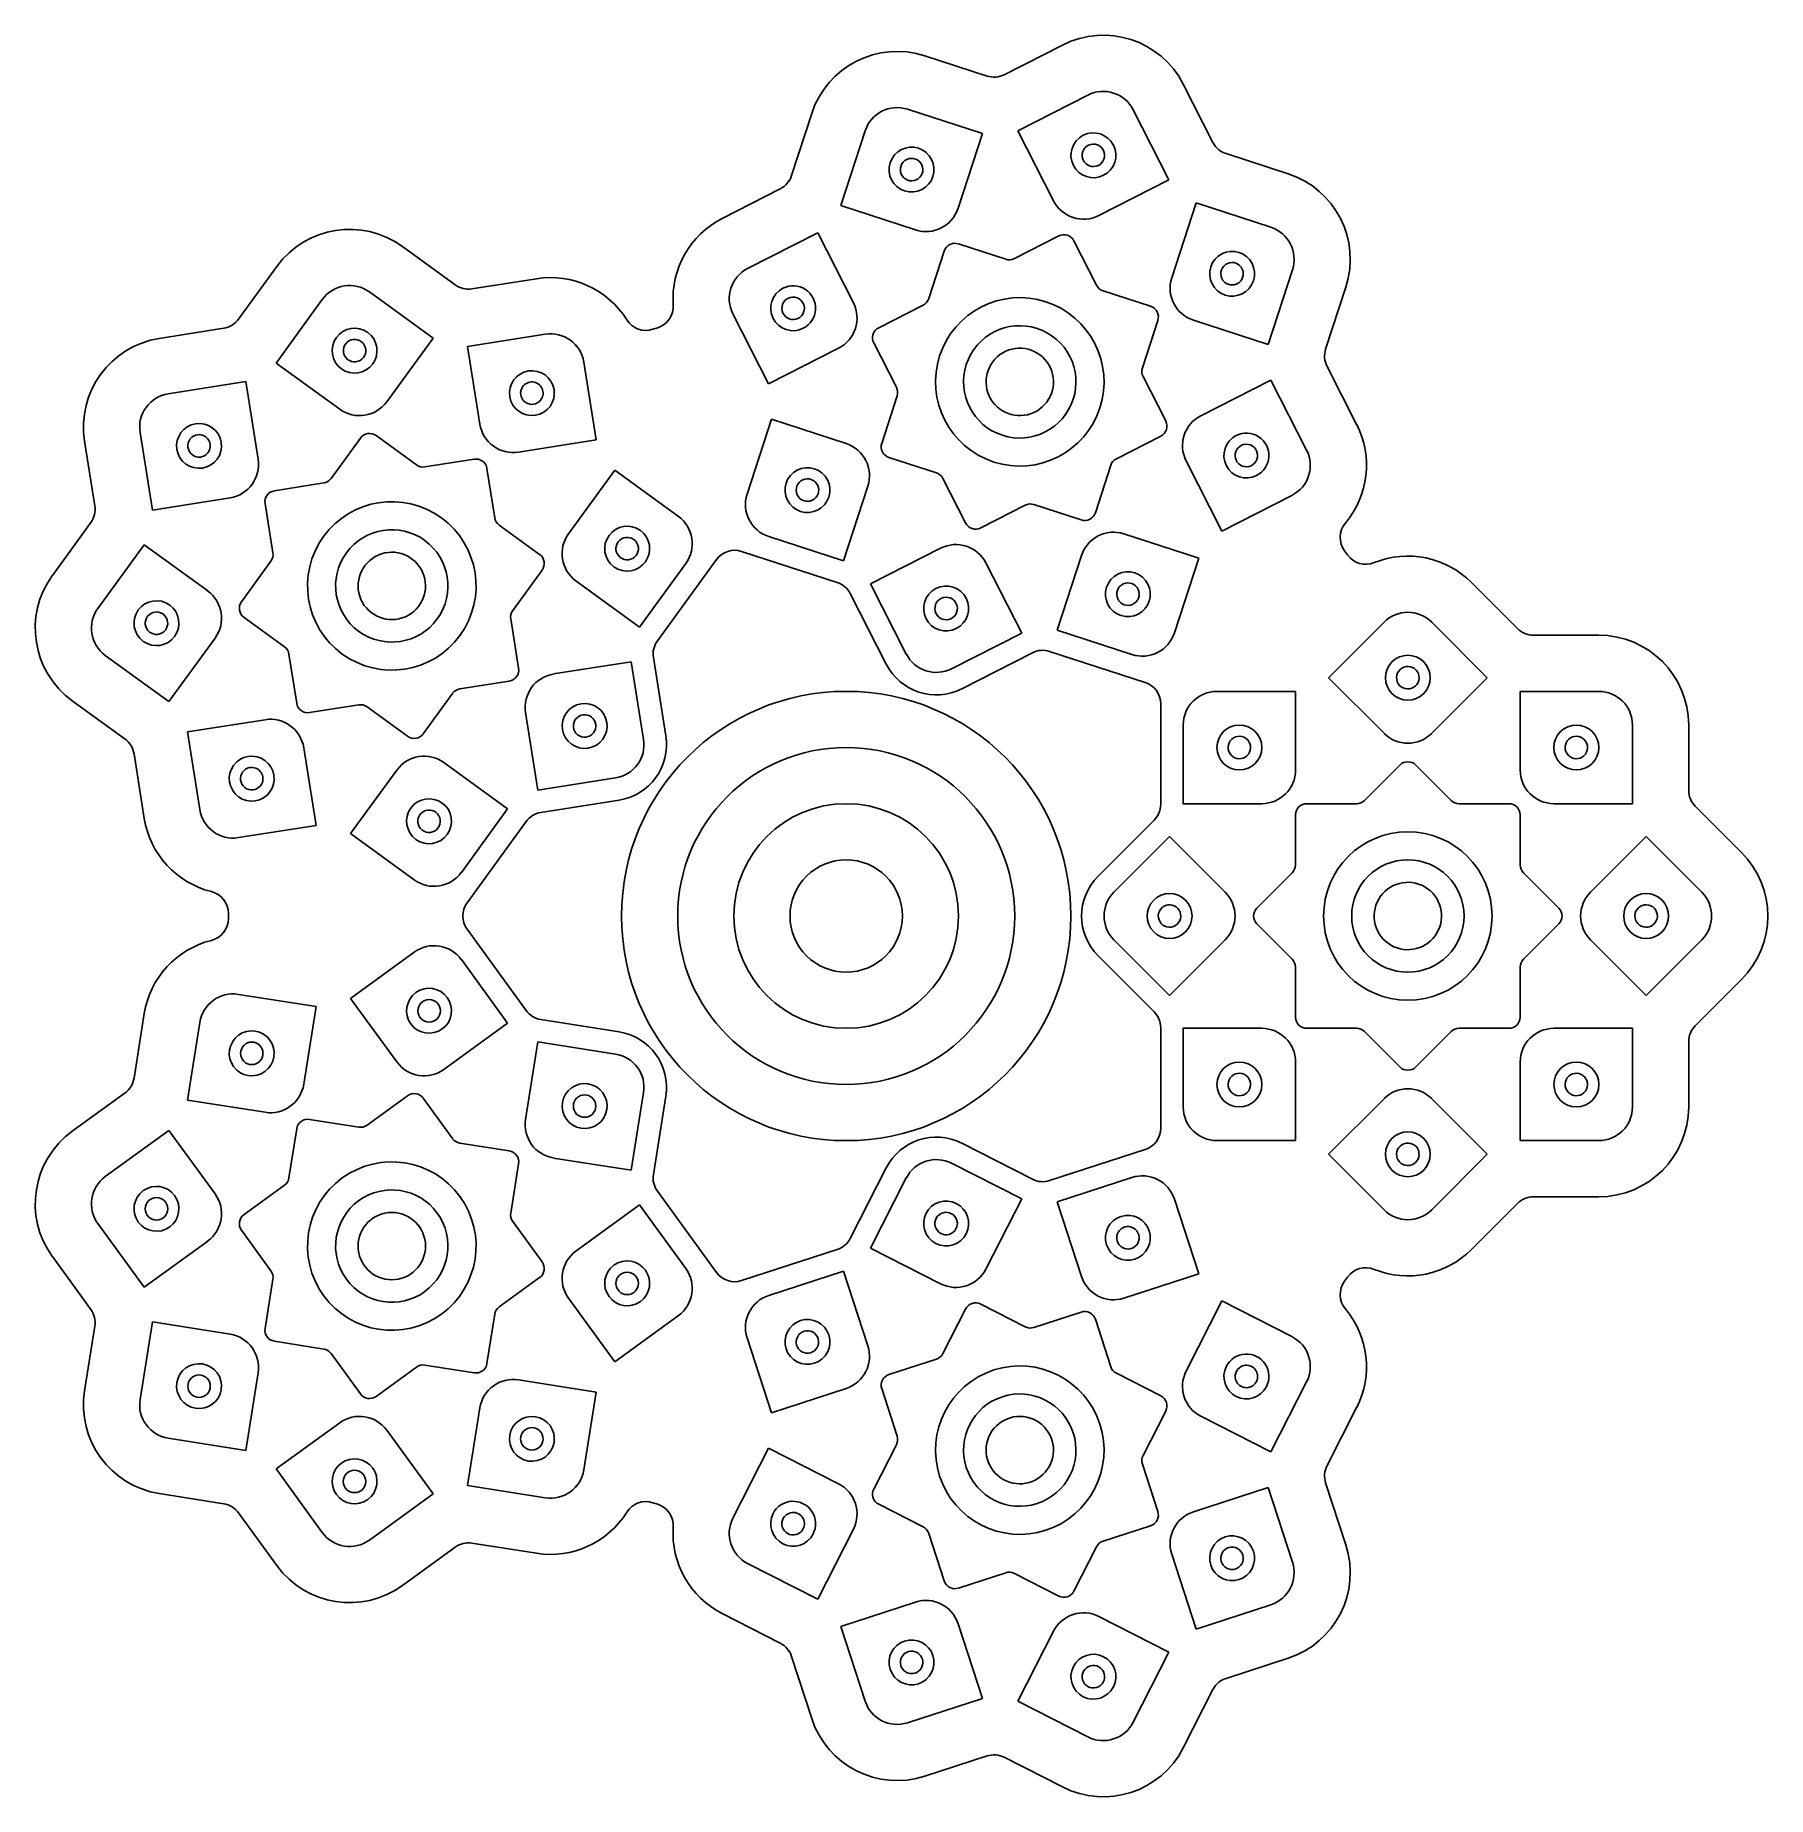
# Model space of a CAD drawing. Header units: inches. Extents: x -2.84 to 3.23, y -3.09 to 3.09.
import ezdxf

# ---------------------------------------------------------------- set-up
doc = ezdxf.new("R2010")
doc.units = ezdxf.units.IN
doc.layers.get('0').update_dxf_attribs({"linetype": 'CONTINUOUS'})
for name, color, linetype in [('1', 7, 'CONTINUOUS'), ('2', 7, 'CONTINUOUS'), ('3', 7, 'CONTINUOUS'), ('4', 7, 'CONTINUOUS')]:
    doc.layers.add(name, color=color, linetype=linetype)

msp = doc.modelspace()

# ---------------------------------------------------------------- linework, layer by layer
at = {"color": 0, "linetype": 'CONTINUOUS'}
for p, q in [((0.7578, 3.053), (0.5538, 2.949)), ((0.2759, 3.0151), (0.4937, 2.9443)), ((1.1814, 2.9153), (1.2854, 2.7113)), ((-0.121, 2.8128), (-0.1917, 2.5951)), ((1.549, 2.6014), (1.3312, 2.6722)), ((-0.4349, 2.4453), (-0.2309, 2.5492)), ((-1.3702, 2.2121), (-1.5555, 2.3467)), ((-2.13, 2.0918), (-1.9954, 2.2771)), ((-1.3116, 2.1981), (-1.0855, 2.2339)), ((1.7512, 2.2045), (1.6804, 1.9868)), ((-2.1814, 2.0603), (-2.4076, 2.0245)), ((-0.6606, 2.0621), (-0.6776, 2.0566)), ((1.7891, 1.7227), (1.6852, 1.9267)), ((-2.6336, 1.438), (-2.6694, 1.6641)), ((-2.6476, 1.3794), (-2.7822, 1.1941)), ((-0.4547, 1.2496), (-0.6618, 0.9646)), ((-0.3667, 1.2782), (-0.0316, 1.1694)), ((1.7465, 1.28), (1.7571, 1.2655)), ((0.1404, 0.8826), (0.0142, 1.1302)), ((2.3531, 1.0073), (2.1912, 1.1692)), ((1.048, 0.8186), (0.7129, 0.9275)), ((2.4088, 0.9843), (2.6378, 0.9843)), ((-0.6324, 0.6315), (-0.6758, 0.906)), ((0.4052, 0.7966), (0.6528, 0.9227)), ((-2.5273, 0.6196), (-2.7125, 0.7542)), ((1.1024, 0.7437), (1.1024, 0.3914)), ((2.9528, 0.4403), (2.9528, 0.6693)), ((-2.4958, 0.5682), (-2.46, 0.342)), ((-0.796, 0.4063), (-1.0705, 0.3628)), ((2.9758, 0.3846), (3.1377, 0.2227)), ((-1.329, 0.0463), (-1.1219, 0.3313)), ((0.8828, 0.1392), (1.0793, 0.3357)), ((-2.1653, 0.009), (-2.1653, -0.009)), ((-1.329, -0.0463), (-1.1219, -0.3313)), ((0.8828, -0.1392), (1.0793, -0.3357)), ((2.9758, -0.3846), (3.1377, -0.2227)), ((-2.4958, -0.5682), (-2.46, -0.342)), ((-0.796, -0.4063), (-1.0705, -0.3628)), ((1.1024, -0.7437), (1.1024, -0.3914)), ((2.9528, -0.4403), (2.9528, -0.6693)), ((-2.5273, -0.6196), (-2.7125, -0.7542)), ((-0.6324, -0.6315), (-0.6758, -0.906)), ((0.4052, -0.7966), (0.6528, -0.9227)), ((1.048, -0.8186), (0.7129, -0.9275)), ((0.1404, -0.8826), (0.0142, -1.1302)), ((-0.4547, -1.2496), (-0.6618, -0.9646)), ((2.4088, -0.9843), (2.6378, -0.9843)), ((2.3531, -1.0073), (2.1912, -1.1692)), ((-0.3667, -1.2782), (-0.0316, -1.1694)), ((-2.6476, -1.3794), (-2.7822, -1.1941)), ((1.7571, -1.2655), (1.7465, -1.28)), ((-2.6336, -1.438), (-2.6694, -1.6641)), ((1.6852, -1.9267), (1.7891, -1.7227)), ((-2.1814, -2.0603), (-2.4076, -2.0245)), ((1.6804, -1.9868), (1.7512, -2.2045)), ((-2.13, -2.0918), (-1.9954, -2.2771)), ((-0.6776, -2.0566), (-0.6606, -2.0621)), ((-1.3702, -2.2121), (-1.5555, -2.3467)), ((-1.3116, -2.1981), (-1.0855, -2.2339)), ((-0.2309, -2.5492), (-0.4349, -2.4453)), ((-0.1917, -2.5951), (-0.121, -2.8128)), ((1.3312, -2.6722), (1.549, -2.6014)), ((1.2854, -2.7113), (1.1814, -2.9153)), ((0.4937, -2.9443), (0.2759, -3.0151)), ((0.5538, -2.949), (0.7578, -3.053))]:
    msp.add_line(p, q, dxfattribs=at)
for centre, radius, start, end in [((0.9008, 2.7724), 0.315, 27, 117), ((0.1786, 2.7155), 0.315, 72, 162), ((0.518, 3.0192), 0.0787, 252, 297), ((1.3555, 2.7471), 0.0787, 207, 252), ((-0.2666, 2.6194), 0.0787, 297, 342), ((1.4517, 2.3019), 0.315, 342, 72), ((-0.2919, 2.1646), 0.315, 117, 184.01105), ((-1.7406, 2.0919), 0.315, 54, 144), ((-1.0362, 1.9228), 0.315, 31.98895, 99), ((-1.324, 2.2758), 0.0787, 234, 279), ((-0.6846, 2.1371), 0.0787, 287.76302, 4.01105), ((-2.1937, 2.1381), 0.0787, 279, 324), ((-0.7023, 2.1314), 0.0787, 211.98895, 288.23698), ((-2.3583, 1.7134), 0.315, 99, 189), ((1.7553, 1.9624), 0.0787, 162, 207), ((1.5085, 1.5797), 0.315, 319.98895, 27), ((-2.7113, 1.4257), 0.0787, 324, 9), ((1.81, 1.3265), 0.0787, 139.98895, 216.23698), ((-0.391, 1.2033), 0.0787, 72, 144), ((1.821, 1.3115), 0.0787, 215.76302, 292.01105), ((1.9685, 0.9465), 0.315, 45, 112.01105), ((-2.5274, 1.009), 0.315, 144, 234), ((-0.0559, 1.0945), 0.0787, 27, 72), ((2.4088, 1.063), 0.0787, 225, 270), ((-0.5981, 0.9183), 0.0787, 144, 189), ((0.6885, 0.8526), 0.0787, 72, 117), ((2.6378, 0.6693), 0.315, 0, 90), ((0.3158, 0.972), 0.1969, 207, 297), ((1.0236, 0.7437), 0.0787, 0, 72), ((-2.5736, 0.5559), 0.0787, 9, 54), ((-0.8268, 0.6007), 0.1969, 279, 9), ((3.0315, 0.4403), 0.0787, 180, 225), ((1.0236, 0.3914), 0.0787, 315, 0), ((-2.1489, 0.3913), 0.315, 189, 256.01105), ((-1.0582, 0.285), 0.0787, 99, 144), ((2.915, 0), 0.315, 315, 45), ((1.022, 0), 0.1969, 135, 225), ((-2.2441, 0.0093), 0.0787, 359.76302, 76.01105), ((-1.2653, 0), 0.0787, 144, 216), ((-2.2441, -0.0093), 0.0787, 283.98895, 0.23698), ((-2.1489, -0.3913), 0.315, 103.98895, 171), ((-1.0582, -0.285), 0.0787, 216, 261), ((1.0236, -0.3914), 0.0787, 360, 45), ((-0.8268, -0.6007), 0.1969, 351, 81), ((3.0315, -0.4403), 0.0787, 135, 180), ((-2.5736, -0.5559), 0.0787, 306, 351), ((2.6378, -0.6693), 0.315, 270, 0), ((-2.5274, -1.009), 0.315, 126, 216), ((0.3158, -0.972), 0.1969, 63, 153), ((1.0236, -0.7437), 0.0787, 288, 0), ((-0.5981, -0.9183), 0.0787, 171, 216), ((0.6885, -0.8526), 0.0787, 243, 288), ((2.4088, -1.063), 0.0787, 90, 135), ((-0.0559, -1.0945), 0.0787, 288, 333), ((1.9685, -0.9465), 0.315, 247.98895, 315), ((1.821, -1.3115), 0.0787, 67.98895, 144.23698), ((-0.391, -1.2033), 0.0787, 216, 288), ((1.81, -1.3265), 0.0787, 143.76302, 220.01105), ((-2.7113, -1.4257), 0.0787, 351, 36), ((1.5085, -1.5797), 0.315, 333, 40.01105), ((-2.3583, -1.7134), 0.315, 171, 261), ((1.7553, -1.9624), 0.0787, 153, 198), ((-2.1937, -2.1381), 0.0787, 36, 81), ((-1.0362, -1.9228), 0.315, 261, 328.01105), ((-0.7023, -2.1314), 0.0787, 71.76302, 148.01105), ((-0.6846, -2.1371), 0.0787, 355.98895, 72.23698), ((-0.2919, -2.1646), 0.315, 175.98895, 243), ((-1.324, -2.2758), 0.0787, 81, 126), ((1.4517, -2.3019), 0.315, 288, 18), ((-1.7406, -2.0919), 0.315, 216, 306), ((-0.2666, -2.6194), 0.0787, 18, 63), ((1.3555, -2.7471), 0.0787, 108, 153), ((0.1786, -2.7155), 0.315, 198, 288), ((0.518, -3.0192), 0.0787, 63, 108), ((0.9008, -2.7724), 0.315, 243, 333)]:
    msp.add_arc(centre, radius, start, end, dxfattribs=at)
at = {"layer": '1', "color": 1, "linetype": 'CONTINUOUS'}
for p, q in [((0.6016, 2.7525), (0.8472, 2.8776)), ((0.4772, 2.7427), (0.2151, 2.8278)), ((1.1311, 2.5804), (1.006, 2.826)), ((-0.0189, 2.4899), (0.0663, 2.752)), ((0.4772, 2.7427), (0.392, 2.4806)), ((0.6016, 2.7525), (0.7267, 2.5069)), ((1.1311, 2.5804), (0.8856, 2.4553)), ((-0.0189, 2.4899), (0.2432, 2.4047)), ((1.2261, 2.4994), (1.1409, 2.2373)), ((1.2261, 2.4994), (1.4882, 2.4142)), ((-0.1, 2.395), (-0.3455, 2.2699)), ((-0.1, 2.395), (0.0252, 2.1494)), ((0.5594, 2.302), (0.393, 2.3561)), ((0.5894, 2.3044), (0.7453, 2.3838)), ((0.8777, 2.2107), (0.7982, 2.3666)), ((0.2893, 2.1644), (0.3434, 2.3308)), ((1.4788, 2.0033), (1.564, 2.2654)), ((-1.9982, 1.9384), (-1.8362, 2.1613)), ((-1.4482, 2.0255), (-1.6712, 2.1875)), ((0.9006, 2.1912), (1.0669, 2.1371)), ((-0.272, 1.8655), (-0.3971, 2.111)), ((0.2697, 2.1415), (0.1139, 2.0621)), ((-1.3269, 1.9964), (-1.0547, 2.0395)), ((1.0382, 1.9211), (1.0922, 2.0875)), ((1.4788, 2.0033), (1.2167, 2.0884)), ((-1.4482, 2.0255), (-1.6102, 1.8025)), ((-1.3269, 1.9964), (-1.2838, 1.7242)), ((-0.272, 1.8655), (-0.0265, 1.9906)), ((0.1761, 1.8533), (0.0966, 2.0091)), ((-1.9982, 1.9384), (-1.7752, 1.7764)), ((-0.8764, 1.6691), (-0.9195, 1.9413)), ((-2.1046, 1.8732), (-2.3768, 1.8301)), ((-2.1046, 1.8732), (-2.0615, 1.601)), ((1.0405, 1.8911), (1.12, 1.7352)), ((1.4886, 1.8788), (1.2431, 1.7537)), ((1.4886, 1.8788), (1.6137, 1.6333)), ((0.1784, 1.8232), (0.1244, 1.6568)), ((-0.2622, 1.741), (-0.3474, 1.4789)), ((-0.2622, 1.741), (-0.0001, 1.6559)), ((-2.4318, 1.4227), (-2.475, 1.6949)), ((-1.8056, 1.5336), (-1.7028, 1.6751)), ((-1.5063, 1.581), (-1.6478, 1.6838)), ((-0.8764, 1.6691), (-1.1486, 1.626)), ((0.9469, 1.6028), (1.1027, 1.6822)), ((0.316, 1.5532), (0.1497, 1.6072)), ((-1.477, 1.574), (-1.3042, 1.6013)), ((-1.2318, 1.3958), (-1.2591, 1.5686)), ((-0.8112, 1.5627), (-0.9732, 1.3397)), ((-0.8112, 1.5627), (-0.5883, 1.4007)), ((0.9273, 1.5799), (0.8732, 1.4135)), ((1.3166, 1.3493), (1.1914, 1.5949)), ((-1.8313, 1.5178), (-2.0041, 1.4905)), ((-0.0095, 1.245), (0.0757, 1.5071)), ((0.3389, 1.5336), (0.4184, 1.3777)), ((-2.4318, 1.4227), (-2.1597, 1.4658)), ((-2.0095, 1.2726), (-2.0368, 1.4454)), ((0.6272, 1.4399), (0.4713, 1.3605)), ((0.6572, 1.4423), (0.8236, 1.3882)), ((1.3166, 1.3493), (1.5621, 1.4744)), ((-1.216, 1.3701), (-1.0745, 1.2673)), ((-2.461, 1.3014), (-2.623, 1.0784)), ((-2.461, 1.3014), (-2.238, 1.1394)), ((-0.0095, 1.245), (-0.2716, 1.3301)), ((1.2355, 1.2544), (0.9734, 1.3396)), ((-2.0165, 1.2433), (-2.1193, 1.1018)), ((-0.7241, 1.0127), (-0.5621, 1.2357)), ((0.0855, 1.1639), (0.331, 1.289)), ((0.615, 0.9918), (0.4899, 1.2374)), ((0.7394, 1.0016), (0.8246, 1.2637)), ((1.2355, 1.2544), (1.1503, 0.9923)), ((-1.1686, 1.0708), (-1.0658, 1.2123)), ((-0.7241, 1.0127), (-0.9471, 1.1747)), ((0.0855, 1.1639), (0.2106, 0.9183)), ((-1.9691, 0.944), (-2.1106, 1.0468)), ((-1.1756, 1.0415), (-1.1483, 0.8687)), ((0.615, 0.9918), (0.3694, 0.8667)), ((0.7394, 1.0016), (1.0015, 0.9165)), ((1.6901, 0.8352), (1.885, 1.03)), ((2.2469, 0.8352), (2.052, 1.03)), ((-2.3739, 0.7514), (-2.2119, 0.9744)), ((-2.3739, 0.7514), (-2.5968, 0.9134)), ((-1.9533, 0.9183), (-1.926, 0.7455)), ((-0.7533, 0.8914), (-1.0255, 0.8483)), ((-0.7533, 0.8914), (-0.7101, 0.6192)), ((-1.3538, 0.7963), (-1.181, 0.8236)), ((1.6901, 0.8352), (1.885, 0.6403)), ((2.2469, 0.8352), (2.052, 0.6403)), ((-1.3795, 0.7805), (-1.4823, 0.639)), ((1.5748, 0.7874), (1.2992, 0.7874)), ((1.5748, 0.7874), (1.5748, 0.5118)), ((2.3622, 0.7874), (2.6378, 0.7874)), ((2.3622, 0.7874), (2.3622, 0.5118)), ((-2.3087, 0.645), (-2.0365, 0.6881)), ((-1.7081, 0.7401), (-1.8809, 0.7128)), ((-1.6788, 0.7331), (-1.5373, 0.6303)), ((-1.0805, 0.4409), (-1.1236, 0.7131)), ((-2.3087, 0.645), (-2.2656, 0.3728)), ((1.1811, 0.3937), (1.1811, 0.6693)), ((2.7559, 0.3937), (2.7559, 0.6693)), ((-1.8582, 0.3178), (-1.9013, 0.59)), ((-1.7369, 0.2886), (-1.5749, 0.5116)), ((-1.1869, 0.3757), (-1.4099, 0.5377)), ((1.817, 0.4052), (1.9407, 0.5289)), ((2.12, 0.4052), (1.9963, 0.5289)), ((-1.0805, 0.4409), (-0.8083, 0.4841)), ((-1.1869, 0.3757), (-1.3489, 0.1528)), ((1.1811, 0.3937), (1.4567, 0.3937)), ((1.7891, 0.3937), (1.6142, 0.3937)), ((2.1479, 0.3937), (2.3228, 0.3937)), ((2.7559, 0.3937), (2.4803, 0.3937)), ((-1.8582, 0.3178), (-2.1304, 0.2746)), ((1.5748, 0.1794), (1.5748, 0.3543)), ((2.3622, 0.1794), (2.3622, 0.3543)), ((-1.7369, 0.2886), (-1.5139, 0.1266)), ((1.1333, 0.2784), (0.9385, 0.0835)), ((1.1333, 0.2784), (1.3282, 0.0835)), ((2.8037, 0.2784), (2.6088, 0.0835)), ((2.8037, 0.2784), (2.9985, 0.0835)), ((1.5633, 0.1515), (1.4396, 0.0278)), ((2.3737, 0.1515), (2.4974, 0.0278)), ((1.5633, -0.1515), (1.4396, -0.0278)), ((2.3737, -0.1515), (2.4974, -0.0278)), ((1.1333, -0.2784), (0.9385, -0.0835)), ((1.1333, -0.2784), (1.3282, -0.0835)), ((2.8037, -0.2784), (2.6088, -0.0835)), ((2.8037, -0.2784), (2.9985, -0.0835)), ((-1.7369, -0.2886), (-1.5139, -0.1266)), ((-1.1869, -0.3757), (-1.3489, -0.1528)), ((1.5748, -0.1794), (1.5748, -0.3543)), ((2.3622, -0.1794), (2.3622, -0.3543)), ((-1.8582, -0.3178), (-2.1304, -0.2746)), ((-1.7369, -0.2886), (-1.5749, -0.5116)), ((-1.8582, -0.3178), (-1.9013, -0.59)), ((-2.3087, -0.645), (-2.2656, -0.3728)), ((-1.1869, -0.3757), (-1.4099, -0.5377)), ((1.1811, -0.3937), (1.1811, -0.6693)), ((1.1811, -0.3937), (1.4567, -0.3937)), ((1.7891, -0.3937), (1.6142, -0.3937)), ((1.817, -0.4052), (1.9407, -0.5289)), ((2.12, -0.4052), (1.9963, -0.5289)), ((2.1479, -0.3937), (2.3228, -0.3937)), ((2.7559, -0.3937), (2.4803, -0.3937)), ((2.7559, -0.3937), (2.7559, -0.6693)), ((-1.0805, -0.4409), (-1.1236, -0.7131)), ((-1.0805, -0.4409), (-0.8083, -0.4841)), ((1.5748, -0.7874), (1.5748, -0.5118)), ((2.3622, -0.7874), (2.3622, -0.5118)), ((-2.3087, -0.645), (-2.0365, -0.6881)), ((-1.6788, -0.7331), (-1.5373, -0.6303)), ((-1.3795, -0.7805), (-1.4823, -0.639)), ((-0.7533, -0.8914), (-0.7101, -0.6192)), ((1.6901, -0.8352), (1.885, -0.6403)), ((2.2469, -0.8352), (2.052, -0.6403)), ((-1.7081, -0.7401), (-1.8809, -0.7128)), ((-2.3739, -0.7514), (-2.5968, -0.9134)), ((-2.3739, -0.7514), (-2.2119, -0.9744)), ((-1.9533, -0.9183), (-1.926, -0.7455)), ((-1.3538, -0.7963), (-1.181, -0.8236)), ((1.5748, -0.7874), (1.2992, -0.7874)), ((2.3622, -0.7874), (2.6378, -0.7874)), ((-0.7533, -0.8914), (-1.0255, -0.8483)), ((1.6901, -0.8352), (1.885, -1.03)), ((2.2469, -0.8352), (2.052, -1.03)), ((-1.1756, -1.0415), (-1.1483, -0.8687)), ((0.0855, -1.1639), (0.2106, -0.9183)), ((0.615, -0.9918), (0.3694, -0.8667)), ((0.7394, -1.0016), (1.0015, -0.9165)), ((-1.9691, -0.944), (-2.1106, -1.0468)), ((-0.7241, -1.0127), (-0.9471, -1.1747)), ((-0.7241, -1.0127), (-0.5621, -1.2357)), ((0.615, -0.9918), (0.4899, -1.2374)), ((0.7394, -1.0016), (0.8246, -1.2637)), ((1.2355, -1.2544), (1.1503, -0.9923)), ((-2.461, -1.3014), (-2.623, -1.0784)), ((-2.0165, -1.2433), (-2.1193, -1.1018)), ((-1.1686, -1.0708), (-1.0658, -1.2123)), ((-2.461, -1.3014), (-2.238, -1.1394)), ((0.0855, -1.1639), (0.331, -1.289)), ((-2.0095, -1.2726), (-2.0368, -1.4454)), ((-1.216, -1.3701), (-1.0745, -1.2673)), ((-0.0095, -1.245), (-0.2716, -1.3301)), ((-0.0095, -1.245), (0.0757, -1.5071)), ((1.2355, -1.2544), (0.9734, -1.3396)), ((-0.8112, -1.5627), (-0.9732, -1.3397)), ((1.3166, -1.3493), (1.1914, -1.5949)), ((1.3166, -1.3493), (1.5621, -1.4744)), ((-1.2318, -1.3958), (-1.2591, -1.5686)), ((-0.8112, -1.5627), (-0.5883, -1.4007)), ((0.3389, -1.5336), (0.4184, -1.3777)), ((0.6272, -1.4399), (0.4713, -1.3605)), ((0.6572, -1.4423), (0.8236, -1.3882)), ((0.9273, -1.5799), (0.8732, -1.4135)), ((-2.4318, -1.4227), (-2.475, -1.6949)), ((-2.4318, -1.4227), (-2.1597, -1.4658)), ((-0.2622, -1.741), (-0.3474, -1.4789)), ((-1.8313, -1.5178), (-2.0041, -1.4905)), ((-1.8056, -1.5336), (-1.7028, -1.6751)), ((-2.1046, -1.8732), (-2.0615, -1.601)), ((-1.5063, -1.581), (-1.6478, -1.6838)), ((-1.477, -1.574), (-1.3042, -1.6013)), ((0.316, -1.5532), (0.1497, -1.6072)), ((0.9469, -1.6028), (1.1027, -1.6822)), ((-0.8764, -1.6691), (-1.1486, -1.626)), ((-0.2622, -1.741), (-0.0001, -1.6559)), ((0.1784, -1.8232), (0.1244, -1.6568)), ((1.4886, -1.8788), (1.6137, -1.6333)), ((-1.3269, -1.9964), (-1.2838, -1.7242)), ((-0.8764, -1.6691), (-0.9195, -1.9413)), ((-1.9982, -1.9384), (-1.7752, -1.7764)), ((1.0405, -1.8911), (1.12, -1.7352)), ((1.4886, -1.8788), (1.2431, -1.7537)), ((-2.1046, -1.8732), (-2.3768, -1.8301)), ((-1.4482, -2.0255), (-1.6102, -1.8025)), ((-0.272, -1.8655), (-0.3971, -2.111)), ((-0.272, -1.8655), (-0.0265, -1.9906)), ((0.1761, -1.8533), (0.0966, -2.0091)), ((-1.9982, -1.9384), (-1.8362, -2.1613)), ((1.0382, -1.9211), (1.0922, -2.0875)), ((-1.4482, -2.0255), (-1.6712, -2.1875)), ((-1.3269, -1.9964), (-1.0547, -2.0395)), ((1.4788, -2.0033), (1.2167, -2.0884)), ((1.4788, -2.0033), (1.564, -2.2654)), ((0.2697, -2.1415), (0.1139, -2.0621)), ((-0.1, -2.395), (0.0252, -2.1494)), ((0.9006, -2.1912), (1.0669, -2.1371)), ((0.2893, -2.1644), (0.3434, -2.3308)), ((0.8777, -2.2107), (0.7982, -2.3666)), ((-0.1, -2.395), (-0.3455, -2.2699)), ((1.2261, -2.4994), (1.1409, -2.2373)), ((0.5594, -2.302), (0.393, -2.3561)), ((0.5894, -2.3044), (0.7453, -2.3838)), ((-0.0189, -2.4899), (0.2432, -2.4047)), ((1.1311, -2.5804), (0.8856, -2.4553)), ((1.2261, -2.4994), (1.4882, -2.4142)), ((-0.0189, -2.4899), (0.0663, -2.752)), ((0.4772, -2.7427), (0.392, -2.4806)), ((0.6016, -2.7525), (0.7267, -2.5069)), ((1.1311, -2.5804), (1.006, -2.826)), ((0.4772, -2.7427), (0.2151, -2.8278)), ((0.6016, -2.7525), (0.8472, -2.8776))]:
    msp.add_line(p, q, dxfattribs=at)
for centre, radius, start, end in [((0.9008, 2.7724), 0.1181, 27, 117), ((0.1786, 2.7155), 0.1181, 72, 162), ((0.2797, 2.5171), 0.1181, 252, 342), ((0.832, 2.5605), 0.1181, 207, 297), ((1.4517, 2.3019), 0.1181, 342, 72), ((0.3808, 2.3186), 0.0394, 72, 162), ((0.7631, 2.3487), 0.0394, 27, 117), ((0.5715, 2.3395), 0.0394, 252, 297), ((-0.2919, 2.1646), 0.1181, 117, 207), ((1.2532, 2.2008), 0.1181, 162, 252), ((-1.7406, 2.0919), 0.1181, 54, 144), ((0.2519, 2.1766), 0.0394, 297, 342), ((0.9127, 2.2286), 0.0394, 207, 252), ((-0.0801, 2.0958), 0.1181, 297, 27), ((1.0548, 2.0997), 0.0394, 342, 72), ((-1.0362, 1.9228), 0.1181, 9, 99), ((0.1317, 2.027), 0.0394, 117, 207), ((1.0756, 1.9089), 0.0394, 162, 207), ((0.141, 1.8354), 0.0394, 342, 27), ((-2.3583, 1.7134), 0.1181, 99, 189), ((-1.7058, 1.872), 0.1181, 234, 324), ((1.0849, 1.7173), 0.0394, 297, 27), ((1.2967, 1.6485), 0.1181, 117, 207), ((-1.6709, 1.652), 0.0394, 54, 144), ((-1.1671, 1.7426), 0.1181, 189, 279), ((-0.0366, 1.5436), 0.1181, 342, 72), ((0.1618, 1.6447), 0.0394, 162, 252), ((1.5085, 1.5797), 0.1181, 297, 27), ((-2.1781, 1.5825), 0.1181, 279, 9), ((-1.4831, 1.6129), 0.0394, 234, 279), ((-1.298, 1.5625), 0.0394, 9, 99), ((0.3039, 1.5157), 0.0394, 27, 72), ((0.9647, 1.5677), 0.0394, 117, 162), ((-1.998, 1.4516), 0.0394, 99, 189), ((-1.8375, 1.5567), 0.0394, 279, 324), ((-0.2351, 1.4424), 0.1181, 162, 252), ((0.6451, 1.4049), 0.0394, 72, 117), ((-1.1929, 1.402), 0.0394, 189, 234), ((-0.6577, 1.3051), 0.1181, 324, 54), ((0.4535, 1.3956), 0.0394, 207, 297), ((0.8358, 1.4257), 0.0394, 252, 342), ((-0.8777, 1.2703), 0.1181, 144, 234), ((0.3846, 1.1838), 0.1181, 27, 117), ((0.9369, 1.2272), 0.1181, 72, 162), ((-2.0484, 1.2665), 0.0394, 324, 9), ((-1.0976, 1.2354), 0.0394, 324, 54), ((-2.3075, 1.0438), 0.1181, 324, 54), ((-2.5274, 1.009), 0.1181, 144, 234), ((-2.0875, 1.0787), 0.0394, 144, 234), ((-1.1368, 1.0476), 0.0394, 144, 189), ((1.9685, 0.9465), 0.1181, 45, 135), ((1.038, 1.0288), 0.1181, 252, 342), ((-1.9922, 0.9121), 0.0394, 9, 54), ((-1.1872, 0.8625), 0.0394, 279, 9), ((0.3158, 0.972), 0.1181, 207, 297), ((-1.007, 0.7316), 0.1181, 99, 189), ((-1.8871, 0.7517), 0.0394, 189, 279), ((-1.3476, 0.7574), 0.0394, 99, 144), ((0, 0), 0.7874, 360, 180), ((1.2992, 0.6693), 0.1181, 90, 180), ((2.6378, 0.6693), 0.1181, 360, 90), ((-2.018, 0.5715), 0.1181, 9, 99), ((-1.702, 0.7013), 0.0394, 54, 99), ((-1.5142, 0.6621), 0.0394, 234, 324), ((-0.8268, 0.6007), 0.1181, 279, 9), ((1.9685, 0.7238), 0.1181, 225, 315), ((-1.4793, 0.4422), 0.1181, 54, 144), ((1.4567, 0.5118), 0.1181, 270, 0), ((1.9685, 0.5011), 0.0394, 45, 135), ((2.4803, 0.5118), 0.1181, 180, 270), ((-2.1489, 0.3913), 0.1181, 189, 279), ((1.6142, 0.3543), 0.0394, 90, 180), ((1.7891, 0.4331), 0.0394, 270, 315), ((2.1479, 0.4331), 0.0394, 225, 270), ((2.3228, 0.3543), 0.0394, 0, 90), ((-1.4445, 0.2222), 0.1181, 234, 324), ((1.5354, 0.1794), 0.0394, 315, 360), ((2.4016, 0.1794), 0.0394, 180, 225), ((1.022, 0), 0.1181, 135, 225), ((1.2447, 0), 0.1181, 315, 45), ((2.6923, 0), 0.1181, 135, 225), ((2.915, 0), 0.1181, 315, 45), ((0, 0), 0.7874, 180, 360), ((1.4674, 0), 0.0394, 135, 225), ((2.4696, 0), 0.0394, 315, 45), ((-1.4445, -0.2222), 0.1181, 36, 126), ((1.5354, -0.1794), 0.0394, 360, 45), ((2.4016, -0.1794), 0.0394, 135, 180), ((-2.1489, -0.3913), 0.1181, 81, 171), ((1.6142, -0.3543), 0.0394, 180, 270), ((2.3228, -0.3543), 0.0394, 270, 0), ((1.4567, -0.5118), 0.1181, 0, 90), ((1.7891, -0.4331), 0.0394, 45, 90), ((2.1479, -0.4331), 0.0394, 90, 135), ((2.4803, -0.5118), 0.1181, 90, 180), ((-0.8268, -0.6007), 0.1181, 351, 81), ((-1.4793, -0.4422), 0.1181, 216, 306), ((1.9685, -0.5011), 0.0394, 225, 315), ((-2.018, -0.5715), 0.1181, 261, 351), ((1.9685, -0.7238), 0.1181, 45, 135), ((-1.5142, -0.6621), 0.0394, 36, 126), ((1.2992, -0.6693), 0.1181, 180, 270), ((2.6378, -0.6693), 0.1181, 270, 0), ((-1.8871, -0.7517), 0.0394, 81, 171), ((-1.702, -0.7013), 0.0394, 261, 306), ((-1.007, -0.7316), 0.1181, 171, 261), ((-1.3476, -0.7574), 0.0394, 216, 261), ((-1.1872, -0.8625), 0.0394, 351, 81), ((0.3158, -0.972), 0.1181, 63, 153), ((-2.5274, -1.009), 0.1181, 126, 216), ((-1.9922, -0.9121), 0.0394, 306, 351), ((1.038, -1.0288), 0.1181, 18, 108), ((-2.3075, -1.0438), 0.1181, 306, 36), ((-2.0875, -1.0787), 0.0394, 126, 216), ((-1.1368, -1.0476), 0.0394, 171, 216), ((1.9685, -0.9465), 0.1181, 225, 315), ((-1.0976, -1.2354), 0.0394, 306, 36), ((-0.8777, -1.2703), 0.1181, 126, 216), ((-2.0484, -1.2665), 0.0394, 351, 36), ((-0.6577, -1.3051), 0.1181, 306, 36), ((0.3846, -1.1838), 0.1181, 243, 333), ((0.9369, -1.2272), 0.1181, 198, 288), ((-0.2351, -1.4424), 0.1181, 108, 198), ((0.4535, -1.3956), 0.0394, 63, 153), ((-1.1929, -1.402), 0.0394, 126, 171), ((0.8358, -1.4257), 0.0394, 18, 108), ((-2.1781, -1.5825), 0.1181, 351, 81), ((-1.998, -1.4516), 0.0394, 171, 261), ((0.6451, -1.4049), 0.0394, 243, 288), ((1.5085, -1.5797), 0.1181, 333, 63), ((-1.8375, -1.5567), 0.0394, 36, 81), ((-0.0366, -1.5436), 0.1181, 288, 18), ((0.3039, -1.5157), 0.0394, 288, 333), ((-1.4831, -1.6129), 0.0394, 81, 126), ((-1.298, -1.5625), 0.0394, 261, 351), ((0.9647, -1.5677), 0.0394, 198, 243), ((1.2967, -1.6485), 0.1181, 153, 243), ((-1.1671, -1.7426), 0.1181, 81, 171), ((0.1618, -1.6447), 0.0394, 108, 198), ((-2.3583, -1.7134), 0.1181, 171, 261), ((-1.6709, -1.652), 0.0394, 216, 306), ((1.0849, -1.7173), 0.0394, 333, 63), ((-1.7058, -1.872), 0.1181, 36, 126), ((0.141, -1.8354), 0.0394, 333, 18), ((1.0756, -1.9089), 0.0394, 153, 198), ((-1.0362, -1.9228), 0.1181, 261, 351), ((-0.0801, -2.0958), 0.1181, 333, 63), ((0.1317, -2.027), 0.0394, 153, 243), ((1.0548, -2.0997), 0.0394, 288, 18), ((1.2532, -2.2008), 0.1181, 108, 198), ((-0.2919, -2.1646), 0.1181, 153, 243), ((0.2519, -2.1766), 0.0394, 18, 63), ((-1.7406, -2.0919), 0.1181, 216, 306), ((0.9127, -2.2286), 0.0394, 108, 153), ((1.4517, -2.3019), 0.1181, 288, 18), ((0.3808, -2.3186), 0.0394, 198, 288), ((0.5715, -2.3395), 0.0394, 63, 108), ((0.2797, -2.5171), 0.1181, 18, 108), ((0.7631, -2.3487), 0.0394, 243, 333), ((0.832, -2.5605), 0.1181, 63, 153), ((0.1786, -2.7155), 0.1181, 198, 288), ((0.9008, -2.7724), 0.1181, 243, 333)]:
    msp.add_arc(centre, radius, start, end, dxfattribs=at)
at = {"layer": '2', "color": 2, "linetype": 'CONTINUOUS'}
for centre, radius, start, end in [((0.8664, 2.6664), 0.0787, 27, 207), ((0.2291, 2.6163), 0.0787, 72, 252), ((0.2291, 2.6163), 0.0787, 252, 72), ((0.8664, 2.6664), 0.0787, 207, 27), ((1.3524, 2.2513), 0.0787, 342, 162), ((1.3524, 2.2513), 0.0787, 162, 342), ((-0.186, 2.1302), 0.0787, 117, 297), ((-0.186, 2.1302), 0.0787, 297, 117), ((0.6083, 1.8722), 0.2953, 72, 252), ((0.6083, 1.8722), 0.2953, 252, 72), ((-1.7232, 1.9819), 0.0787, 54, 234), ((-1.7232, 1.9819), 0.0787, 234, 54), ((-1.1017, 1.8327), 0.0787, 9, 189), ((-1.1017, 1.8327), 0.0787, 189, 9), ((-2.2682, 1.648), 0.0787, 99, 279), ((-2.2682, 1.648), 0.0787, 279, 99), ((1.4026, 1.6141), 0.0787, 117, 297), ((1.4026, 1.6141), 0.0787, 297, 117), ((-0.1358, 1.493), 0.0787, 342, 162), ((-0.1358, 1.493), 0.0787, 162, 342), ((-1.5926, 1.1571), 0.2953, 324, 144), ((-0.7677, 1.2877), 0.0787, 324, 144), ((-1.5926, 1.1571), 0.2953, 144, 324), ((-0.7677, 1.2877), 0.0787, 144, 324), ((0.9875, 1.128), 0.0787, 72, 252), ((0.9875, 1.128), 0.0787, 252, 72), ((0.3502, 1.0779), 0.0787, 27, 207), ((0.3502, 1.0779), 0.0787, 207, 27), ((-2.4174, 1.0264), 0.0787, 144, 324), ((-2.4174, 1.0264), 0.0787, 324, 144), ((1.9685, 0.8352), 0.0787, 45, 225), ((1.9685, 0.8352), 0.0787, 225, 45), ((-0.9169, 0.6662), 0.0787, 99, 279), ((-0.9169, 0.6662), 0.0787, 279, 99), ((1.378, 0.5906), 0.0787, 90, 270), ((1.378, 0.5906), 0.0787, 270, 90), ((2.5591, 0.5906), 0.0787, 135, 315), ((2.5591, 0.5906), 0.0787, 315, 135), ((-2.0835, 0.4814), 0.0787, 9, 189), ((0, 0), 0.5906, 360, 180), ((-2.0835, 0.4814), 0.0787, 189, 9), ((-1.4619, 0.3322), 0.0787, 54, 234), ((-1.4619, 0.3322), 0.0787, 234, 54), ((1.9685, 0), 0.2953, 360, 180), ((1.1333, 0), 0.0787, 315, 135), ((2.8037, 0), 0.0787, 315, 135), ((0, 0), 0.5906, 180, 360), ((1.1333, 0), 0.0787, 135, 315), ((1.9685, 0), 0.2953, 180, 360), ((2.8037, 0), 0.0787, 135, 315), ((-1.4619, -0.3322), 0.0787, 36, 216), ((-1.4619, -0.3322), 0.0787, 216, 36), ((-2.0835, -0.4814), 0.0787, 81, 261), ((-2.0835, -0.4814), 0.0787, 261, 81), ((1.378, -0.5906), 0.0787, 0, 180), ((2.5591, -0.5906), 0.0787, 90, 270), ((2.5591, -0.5906), 0.0787, 270, 90), ((-0.9169, -0.6662), 0.0787, 351, 171), ((1.378, -0.5906), 0.0787, 180, 0), ((-0.9169, -0.6662), 0.0787, 171, 351), ((1.9685, -0.8352), 0.0787, 45, 225), ((1.9685, -0.8352), 0.0787, 225, 45), ((-1.5926, -1.1571), 0.2953, 36, 216), ((-2.4174, -1.0264), 0.0787, 126, 306), ((-2.4174, -1.0264), 0.0787, 306, 126), ((-1.5926, -1.1571), 0.2953, 216, 36), ((0.3502, -1.0779), 0.0787, 63, 243), ((0.3502, -1.0779), 0.0787, 243, 63), ((0.9875, -1.128), 0.0787, 18, 198), ((0.9875, -1.128), 0.0787, 198, 18), ((-0.7677, -1.2877), 0.0787, 126, 306), ((-0.7677, -1.2877), 0.0787, 306, 126), ((-0.1358, -1.493), 0.0787, 108, 288), ((-0.1358, -1.493), 0.0787, 288, 108), ((1.4026, -1.6141), 0.0787, 333, 153), ((-2.2682, -1.648), 0.0787, 351, 171), ((0.6083, -1.8722), 0.2953, 108, 288), ((0.6083, -1.8722), 0.2953, 288, 108), ((1.4026, -1.6141), 0.0787, 153, 333), ((-2.2682, -1.648), 0.0787, 171, 351), ((-1.1017, -1.8327), 0.0787, 81, 261), ((-1.1017, -1.8327), 0.0787, 261, 81), ((-1.7232, -1.9819), 0.0787, 36, 216), ((-1.7232, -1.9819), 0.0787, 216, 36), ((-0.186, -2.1302), 0.0787, 153, 333), ((-0.186, -2.1302), 0.0787, 333, 153), ((1.3524, -2.2513), 0.0787, 108, 288), ((1.3524, -2.2513), 0.0787, 288, 108), ((0.2291, -2.6163), 0.0787, 18, 198), ((0.2291, -2.6163), 0.0787, 198, 18), ((0.8664, -2.6664), 0.0787, 63, 243), ((0.8664, -2.6664), 0.0787, 243, 63)]:
    msp.add_arc(centre, radius, start, end, dxfattribs=at)
at = {"layer": '3', "color": 3, "linetype": 'CONTINUOUS'}
for centre, radius, start, end in [((0.2291, 2.6163), 0.0394, 36, 216), ((0.8664, 2.6664), 0.0394, 171, 351), ((0.8664, 2.6664), 0.0394, 351, 171), ((0.2291, 2.6163), 0.0394, 216, 36), ((1.3524, 2.2513), 0.0394, 306, 126), ((1.3524, 2.2513), 0.0394, 126, 306), ((-0.186, 2.1302), 0.0394, 81, 261), ((-0.186, 2.1302), 0.0394, 261, 81), ((0.6083, 1.8722), 0.1969, 72, 252), ((0.6083, 1.8722), 0.1969, 252, 72), ((-1.7232, 1.9819), 0.0394, 18, 198), ((-1.7232, 1.9819), 0.0394, 198, 18), ((0.6083, 1.8722), 0.1181, 36, 216), ((0.6083, 1.8722), 0.1181, 216, 36), ((-1.1017, 1.8327), 0.0394, 333, 153), ((-1.1017, 1.8327), 0.0394, 153, 333), ((-2.2682, 1.648), 0.0394, 63, 243), ((-2.2682, 1.648), 0.0394, 243, 63), ((1.4026, 1.6141), 0.0394, 81, 261), ((1.4026, 1.6141), 0.0394, 261, 81), ((-0.1358, 1.493), 0.0394, 126, 306), ((-0.1358, 1.493), 0.0394, 306, 126), ((-1.5926, 1.1571), 0.1969, 324, 144), ((-0.7677, 1.2877), 0.0394, 108, 288), ((-0.7677, 1.2877), 0.0394, 288, 108), ((-1.5926, 1.1571), 0.1969, 144, 324), ((0.3502, 1.0779), 0.0394, 351, 171), ((0.9875, 1.128), 0.0394, 36, 216), ((0.9875, 1.128), 0.0394, 216, 36), ((-2.4174, 1.0264), 0.0394, 108, 288), ((-2.4174, 1.0264), 0.0394, 288, 108), ((0.3502, 1.0779), 0.0394, 171, 351), ((1.9685, 0.8352), 0.0394, 9, 189), ((1.9685, 0.8352), 0.0394, 189, 9), ((-0.9169, 0.6662), 0.0394, 63, 243), ((-0.9169, 0.6662), 0.0394, 243, 63), ((1.378, 0.5906), 0.0394, 54, 234), ((1.378, 0.5906), 0.0394, 234, 54), ((2.5591, 0.5906), 0.0394, 324, 144), ((2.5591, 0.5906), 0.0394, 144, 324), ((-2.0835, 0.4814), 0.0394, 153, 333), ((-2.0835, 0.4814), 0.0394, 333, 153), ((-1.4619, 0.3322), 0.0394, 18, 198), ((0, 0), 0.3937, 360, 180), ((-1.4619, 0.3322), 0.0394, 198, 18), ((1.9685, 0), 0.1969, 360, 180), ((0, 0), 0.3937, 180, 360), ((1.1333, 0), 0.0394, 99, 279), ((1.1333, 0), 0.0394, 279, 99), ((1.9685, 0), 0.1969, 180, 360), ((2.8037, 0), 0.0394, 99, 279), ((2.8037, 0), 0.0394, 279, 99), ((-1.4619, -0.3322), 0.0394, 360, 180), ((-1.4619, -0.3322), 0.0394, 180, 360), ((-2.0835, -0.4814), 0.0394, 45, 225), ((-2.0835, -0.4814), 0.0394, 225, 45), ((1.378, -0.5906), 0.0394, 324, 144), ((2.5591, -0.5906), 0.0394, 54, 234), ((1.378, -0.5906), 0.0394, 144, 324), ((2.5591, -0.5906), 0.0394, 234, 54), ((-0.9169, -0.6662), 0.0394, 135, 315), ((-0.9169, -0.6662), 0.0394, 315, 135), ((1.9685, -0.8352), 0.0394, 9, 189), ((1.9685, -0.8352), 0.0394, 189, 9), ((-2.4174, -1.0264), 0.0394, 90, 270), ((-2.4174, -1.0264), 0.0394, 270, 90), ((-1.5926, -1.1571), 0.1969, 36, 216), ((-1.5926, -1.1571), 0.1969, 216, 36), ((0.3502, -1.0779), 0.0394, 27, 207), ((0.3502, -1.0779), 0.0394, 207, 27), ((0.9875, -1.128), 0.0394, 342, 162), ((0.9875, -1.128), 0.0394, 162, 342), ((-0.7677, -1.2877), 0.0394, 90, 270), ((-0.7677, -1.2877), 0.0394, 270, 90), ((-0.1358, -1.493), 0.0394, 72, 252), ((-0.1358, -1.493), 0.0394, 252, 72), ((1.4026, -1.6141), 0.0394, 117, 297), ((1.4026, -1.6141), 0.0394, 297, 117), ((-2.2682, -1.648), 0.0394, 135, 315), ((-2.2682, -1.648), 0.0394, 315, 135), ((0.6083, -1.8722), 0.1969, 108, 288), ((0.6083, -1.8722), 0.1969, 288, 108), ((-1.1017, -1.8327), 0.0394, 45, 225), ((-1.1017, -1.8327), 0.0394, 225, 45), ((-1.7232, -1.9819), 0.0394, 0, 180), ((-1.7232, -1.9819), 0.0394, 180, 0), ((-0.186, -2.1302), 0.0394, 117, 297), ((-0.186, -2.1302), 0.0394, 297, 117), ((1.3524, -2.2513), 0.0394, 72, 252), ((1.3524, -2.2513), 0.0394, 252, 72), ((0.2291, -2.6163), 0.0394, 342, 162), ((0.2291, -2.6163), 0.0394, 162, 342), ((0.8664, -2.6664), 0.0394, 27, 207), ((0.8664, -2.6664), 0.0394, 207, 27)]:
    msp.add_arc(centre, radius, start, end, dxfattribs=at)
at = {"layer": '4', "color": 4, "linetype": 'CONTINUOUS'}
for centre, radius, start, end in [((-1.5926, 1.1571), 0.1181, 108, 288), ((-1.5926, 1.1571), 0.1181, 288, 108), ((0, 0), 0.1969, 360, 180), ((1.9685, 0), 0.1181, 144, 324), ((1.9685, 0), 0.1181, 324, 144), ((0, 0), 0.1969, 180, 360), ((-1.5926, -1.1571), 0.1181, 360, 180), ((-1.5926, -1.1571), 0.1181, 180, 360), ((0.6083, -1.8722), 0.1181, 72, 252), ((0.6083, -1.8722), 0.1181, 252, 72)]:
    msp.add_arc(centre, radius, start, end, dxfattribs=at)

doc.saveas('drawing.dxf')
